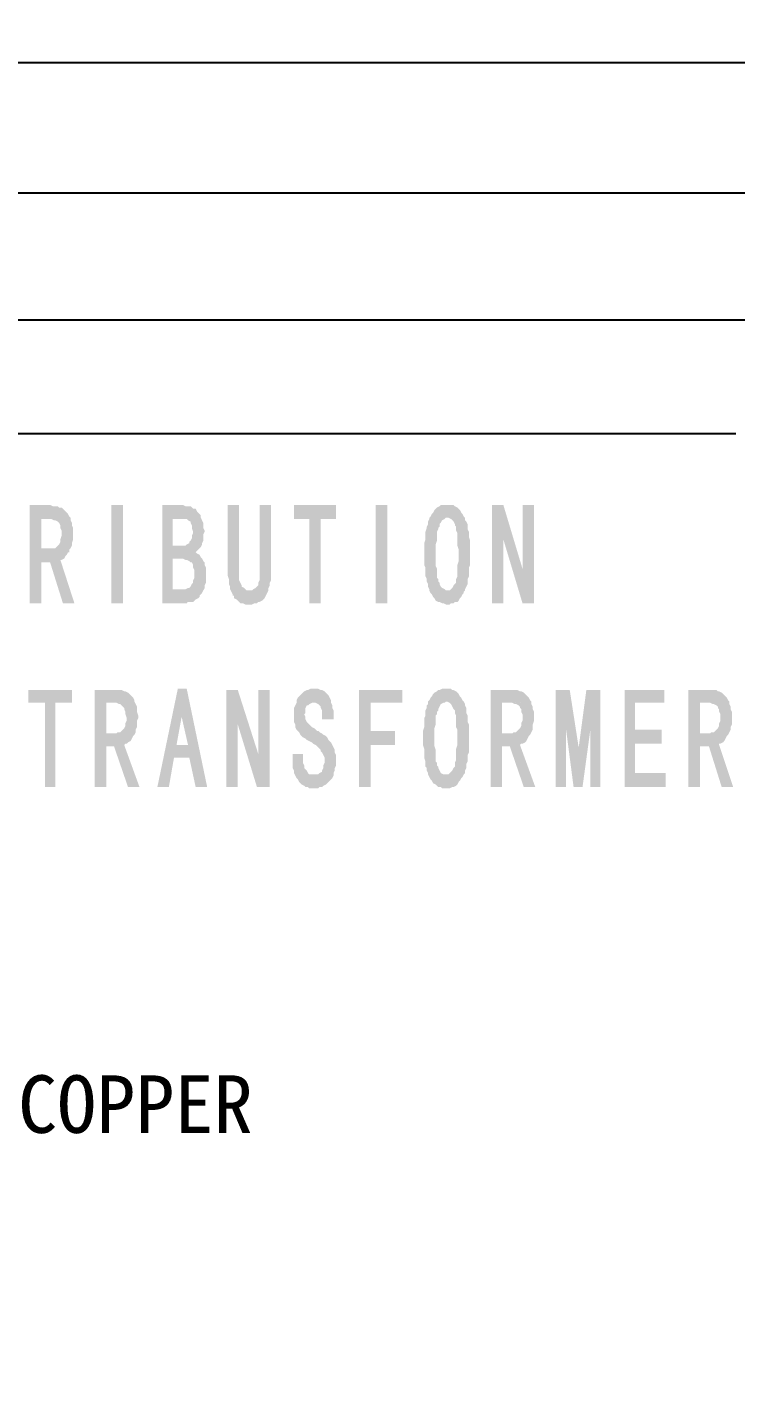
# Model space of a CAD drawing. Header units: millimetres. Extents: x 104637 to 116395, y -154925 to -148478.
# Drawn here: x 116323.3 to 116354.5, y -153448.2 to -153388.4 of the extents above; entities that cross this region are included whole.
import ezdxf

# ---------------------------------------------------------------- set-up
doc = ezdxf.new("R2010")
doc.units = ezdxf.units.MM
doc.header["$LTSCALE"] = 13
for name, color, linetype in [('1', 4, 'Continuous'), ('2', 3, 'Continuous'), ('PDF_Geometry', 7, 'Continuous')]:
    doc.layers.add(name, color=color, linetype=linetype)
doc.layers.add('标注、文本', color=3, linetype='Continuous', lineweight=25)
doc.styles.add('PDF FangSong', font='simfang.ttf')
doc.styles.get("Standard").update_dxf_attribs({"font": 'gbenor.shx', "bigfont": 'gbcbig.shx'})
doc.dimstyles.new('1-15', dxfattribs={"dimscale": 20, "dimtxt": 3.5, "dimasz": 2, "dimexe": 1.5, "dimexo": 0.5, "dimgap": 0.5, "dimtad": 1, "dimtoh": 1, "dimdec": 1, "dimdsep": 46, "dimtxsty": 'Standard', "dimcen": 2.5, "dimclrd": 3, "dimclre": 3, "dimclrt": 3, "dimadec": 0, "dimazin": 2, "dimtfac": 1, "dimtdec": 1, "dimtmove": 0, "dimatfit": 2, "dimfxl": 1, "dimarcsym": 0})
doc.dimstyles.new('ISO-25', dxfattribs={"dimtxt": 2.5, "dimasz": 2.5, "dimexe": 1.25, "dimexo": 0.625, "dimtad": 1, "dimtxsty": 'Standard', "dimcen": 2.5, "dimadec": 0, "dimazin": 0, "dimtfac": 1, "dimtmove": 0, "dimatfit": 3, "dimfxl": 1, "dimarcsym": 0})

# ---------------------------------------------------------------- blocks, each defined once
blk = doc.blocks.new('*D89')
at = {"layer": '1', "color": 3, "lineweight": -2}
for p, q in [((107931.11, -150500.663), (107931.11, -150616.731)), ((107957.11, -150500.663), (107957.11, -150616.731)), ((107893.61, -150594.231), (107856.11, -150594.231)), ((107931.11, -150594.231), (107957.11, -150594.231)), ((107994.61, -150594.231), (108099.897, -150594.231))]:
    blk.add_line(p, q, dxfattribs=at)
at = {"layer": '1', "color": 3, "lineweight": 30}
for points in [[(107893.61, -150587.981), (107893.61, -150600.481), (107931.11, -150594.231)], [(107994.61, -150587.981), (107994.61, -150600.481), (107957.11, -150594.231)]]:
    blk.add_solid(points, dxfattribs=at)
at = {"layer": '2', "color": 0, "linetype": 'Continuous', "lineweight": -2}
for p, q in [((116221.472, -153403.103), (116221.472, -153394.472)), ((116361.44, -153403.103), (116361.44, -153394.472)), ((116223.972, -153395.722), (116358.94, -153395.722))]:
    blk.add_line(p, q, dxfattribs=at)
at = {"layer": '2', "color": 0, "linetype": 'Continuous', "lineweight": 30}
for points in [[(116223.972, -153395.305), (116223.972, -153396.138), (116221.472, -153395.722)], [(116358.94, -153395.305), (116358.94, -153396.138), (116361.44, -153395.722)]]:
    blk.add_solid(points, dxfattribs=at)
at = {"layer": 'Defpoints', "color": 0, "lineweight": 30}
for p in [(107931.11, -150500.663), (107957.11, -150500.663), (107957.11, -150594.231)]:
    blk.add_point(p, dxfattribs=at)
at = {"layer": 'Defpoints', "color": 0, "linetype": 'Continuous', "lineweight": 30}
for p in [(116361.44, -153395.722), (116221.472, -153403.728), (116361.44, -153403.728)]:
    blk.add_point(p, dxfattribs=at)
at = {"layer": '1', "color": 2, "insert": (108066.693, -150560.481), "char_height": 52.5, "attachment_point": 5}
blk.add_mtext('26', dxfattribs=at)
at = {"layer": '2', "color": 0, "linetype": 'Continuous', "insert": (116291.456, -153393.847), "char_height": 2.5, "attachment_point": 5}
blk.add_mtext('140', dxfattribs=at)
blk = doc.blocks.new('*D90')
at = {"layer": '1', "color": 3, "lineweight": -2}
for p, q in [((107871.003, -150363.114), (107871.003, -150325.614)), ((107808.183, -150400.614), (107893.503, -150400.614)), ((107871.003, -150400.614), (107871.003, -150466.971)), ((107912.182, -150466.971), (107848.503, -150466.971)), ((107871.003, -150504.471), (107871.003, -150541.971)), ((107871.003, -150541.971), (107810.59, -150541.971))]:
    blk.add_line(p, q, dxfattribs=at)
at = {"layer": '1', "color": 3, "lineweight": 30}
for points in [[(107864.753, -150363.114), (107877.253, -150363.114), (107871.003, -150400.614)], [(107864.753, -150504.471), (107877.253, -150504.471), (107871.003, -150466.971)]]:
    blk.add_solid(points, dxfattribs=at)
at = {"layer": '2', "color": 0, "linetype": 'Continuous', "lineweight": -2}
for p, q in [((116216.473, -153400.687), (116216.473, -153388.732)), ((116366.495, -153400.687), (116366.495, -153388.732)), ((116218.973, -153389.982), (116363.995, -153389.982))]:
    blk.add_line(p, q, dxfattribs=at)
at = {"layer": '2', "color": 0, "linetype": 'Continuous', "lineweight": 30}
for points in [[(116218.973, -153389.565), (116218.973, -153390.398), (116216.473, -153389.982)], [(116363.995, -153389.565), (116363.995, -153390.398), (116366.495, -153389.982)]]:
    blk.add_solid(points, dxfattribs=at)
at = {"layer": 'Defpoints', "color": 0, "lineweight": 30}
for p in [(107808.183, -150400.614), (107871.003, -150466.971), (107912.182, -150466.971)]:
    blk.add_point(p, dxfattribs=at)
at = {"layer": 'Defpoints', "color": 0, "linetype": 'Continuous', "lineweight": 30}
for p in [(116366.495, -153389.982), (116216.473, -153401.312), (116366.495, -153401.312)]:
    blk.add_point(p, dxfattribs=at)
at = {"layer": '1', "color": 2, "insert": (107837.047, -150508.221), "char_height": 52.5, "attachment_point": 5}
blk.add_mtext('66', dxfattribs=at)
at = {"layer": '2', "color": 0, "linetype": 'Continuous', "insert": (116291.484, -153388.107), "char_height": 2.5, "attachment_point": 5}
blk.add_mtext('150', dxfattribs=at)
blk = doc.blocks.new('*D93')
at = {"layer": '1', "color": 3, "lineweight": -2}
for p, q in [((107931.11, -150180.706), (107931.11, -150616.731)), ((107836.121, -150332.706), (107836.121, -150616.731)), ((107873.621, -150594.231), (107893.61, -150594.231))]:
    blk.add_line(p, q, dxfattribs=at)
at = {"layer": '1', "color": 3}
for points in [[(107873.621, -150587.981), (107873.621, -150600.481), (107836.121, -150594.231)], [(107893.61, -150587.981), (107893.61, -150600.481), (107931.11, -150594.231)]]:
    blk.add_solid(points, dxfattribs=at)
at = {"layer": 'Defpoints', "color": 0}
for p in [(107931.11, -150180.706), (107836.121, -150332.706), (107931.11, -150594.231)]:
    blk.add_point(p, dxfattribs=at)
at = {"layer": 'Defpoints', "color": 0, "lineweight": 30}
for p in [(116363.011, -153404.674), (116359.924, -153407.948)]:
    blk.add_point(p, dxfattribs=at)
at = {"layer": '标注、文本', "color": 3, "lineweight": -2}
for p, q in [((116364.383, -153403.219), (116375.501, -153391.427)), ((116375.501, -153391.427), (116384.384, -153391.427)), ((116359.924, -153407.948), (116363.011, -153404.674)), ((116358.552, -153409.404), (116357.18, -153410.859))]:
    blk.add_line(p, q, dxfattribs=at)
at = {"layer": '标注、文本', "color": 3, "lineweight": 30}
for points in [[(116364.141, -153402.99), (116364.626, -153403.448), (116363.011, -153404.674)], [(116358.31, -153409.175), (116358.795, -153409.632), (116359.924, -153407.948)]]:
    blk.add_solid(points, dxfattribs=at)
at = {"layer": '1', "color": 2, "insert": (107883.616, -150560.481), "char_height": 52.5, "attachment_point": 5}
blk.add_mtext('95', dxfattribs=at)
at = {"layer": '标注、文本', "color": 3, "insert": (116380.443, -153389.227), "char_height": 2.4, "attachment_point": 5}
blk.add_mtext('4-∅4.5', dxfattribs=at)

msp = doc.modelspace()

# ---------------------------------------------------------------- hatches: boundary and pattern name
at = {"layer": '2', "linetype": 'Continuous', "transparency": 33554559}
for points in [[(116324.313, -153409.457), (116323.415, -153409.457), (116323.415, -153413.782), (116323.92, -153413.782), (116323.92, -153411.984), (116324.313, -153411.984), (116324.763, -153411.872), (116324.819, -153411.872), (116324.931, -153411.816), (116324.987, -153411.703), (116325.043, -153411.647), (116325.1, -153411.535), (116325.156, -153411.535), (116325.156, -153411.423), (116323.92, -153411.366), (116323.92, -153410.075), (116324.257, -153410.075), (116325.212, -153410.018), (116325.156, -153409.962), (116325.1, -153409.85), (116325.043, -153409.794), (116324.987, -153409.738), (116324.931, -153409.681), (116324.875, -153409.625), (116324.819, -153409.569), (116324.706, -153409.569), (116324.65, -153409.513), (116324.538, -153409.513), (116324.426, -153409.513)], [(116327.515, -153413.781), (116327.009, -153413.781), (116327.009, -153409.457), (116327.515, -153409.457)], [(116330.155, -153409.457), (116329.256, -153409.457), (116329.256, -153413.782), (116330.155, -153413.782), (116330.211, -153413.782), (116330.323, -153413.782), (116330.379, -153413.725), (116330.492, -153413.725), (116330.604, -153413.725), (116330.66, -153413.669), (116330.716, -153413.613), (116330.829, -153413.557), (116330.885, -153413.501), (116330.885, -153413.445), (116330.941, -153413.388), (116330.997, -153413.332), (116331.053, -153413.22), (116329.705, -153413.164), (116329.705, -153411.816), (116330.155, -153411.816), (116330.997, -153411.816), (116330.941, -153411.76), (116330.885, -153411.647), (116330.772, -153411.591), (116330.716, -153411.535), (116330.66, -153411.535), (116330.716, -153411.535), (116330.772, -153411.479), (116330.829, -153411.423), (116330.941, -153411.31), (116329.705, -153411.254), (116329.705, -153410.075), (116330.211, -153410.075), (116330.941, -153410.018), (116330.941, -153409.906), (116330.885, -153409.85), (116330.829, -153409.794), (116330.772, -153409.738), (116330.716, -153409.625), (116330.604, -153409.625), (116330.548, -153409.569), (116330.492, -153409.513), (116330.379, -153409.513), (116330.267, -153409.513)], [(116332.626, -153409.457), (116332.121, -153409.457), (116332.121, -153412.49), (116332.121, -153412.546), (116332.177, -153412.714), (116332.177, -153412.827), (116332.177, -153412.939), (116332.233, -153413.051), (116332.233, -153413.164), (116332.289, -153413.276), (116332.345, -153413.388), (116332.345, -153413.445), (116332.401, -153413.445), (116332.401, -153413.557), (116332.514, -153413.613), (116332.57, -153413.669), (116332.626, -153413.725), (116332.682, -153413.782), (116332.795, -153413.782), (116332.907, -153413.838), (116332.963, -153413.838), (116333.075, -153413.838), (116333.188, -153413.838), (116333.3, -153413.782), (116333.412, -153413.782), (116333.469, -153413.725), (116333.525, -153413.725), (116333.637, -153413.669), (116333.693, -153413.613), (116333.749, -153413.557), (116333.806, -153413.445), (116333.862, -153413.332), (116333.918, -153413.22), (116333.075, -153413.22), (116332.963, -153413.22), (116332.907, -153413.164), (116332.851, -153413.108), (116332.738, -153413.051), (116332.738, -153412.995), (116332.682, -153412.883), (116332.626, -153412.771), (116332.626, -153412.658), (116332.626, -153412.49)], [(116334.03, -153409.457), (116333.525, -153409.457), (116333.525, -153412.49), (116333.525, -153412.658), (116333.525, -153412.771), (116333.469, -153412.883), (116333.469, -153412.995), (116333.412, -153413.051), (116333.356, -153413.108), (116333.244, -153413.164), (116333.188, -153413.22), (116333.075, -153413.22), (116333.918, -153413.22), (116333.918, -153413.108), (116333.974, -153412.995), (116333.974, -153412.883), (116334.03, -153412.771), (116334.03, -153412.602), (116334.03, -153412.49)], [(116336.895, -153409.457), (116335.041, -153409.457), (116335.041, -153410.075), (116335.715, -153410.075), (116335.715, -153413.782), (116336.221, -153413.782), (116336.221, -153410.075), (116336.895, -153410.075)], [(116339.141, -153413.781), (116338.636, -153413.781), (116338.636, -153409.457), (116339.141, -153409.457)], [(116341.781, -153409.457), (116341.669, -153409.457), (116341.613, -153409.457), (116341.5, -153409.457), (116341.444, -153409.513), (116341.332, -153409.569), (116341.276, -153409.625), (116341.219, -153409.681), (116341.163, -153409.794), (116341.107, -153409.85), (116341.051, -153409.962), (116340.995, -153410.018), (116341.781, -153410.018), (116341.837, -153410.018), (116341.95, -153410.075), (116342.006, -153410.131), (116342.062, -153410.187), (116342.118, -153410.299), (116342.118, -153410.355), (116342.174, -153410.412), (116342.174, -153410.524), (116342.174, -153410.58), (116342.23, -153410.692), (116342.23, -153410.805), (116342.23, -153410.973), (116342.23, -153411.086), (116342.23, -153411.254), (116342.287, -153411.423), (116342.287, -153411.591), (116342.287, -153411.76), (116342.287, -153411.928), (116342.23, -153412.097), (116342.23, -153412.265), (116342.23, -153412.377), (116342.23, -153412.49), (116342.23, -153412.602), (116342.174, -153412.714), (116342.174, -153412.771), (116342.174, -153412.883), (116342.118, -153412.939), (116342.062, -153412.995), (116342.006, -153413.108), (116341.95, -153413.164), (116341.893, -153413.22), (116341.781, -153413.22), (116342.511, -153413.276), (116342.567, -153413.22), (116342.567, -153413.164), (116342.624, -153413.051), (116342.68, -153412.939), (116342.68, -153412.827), (116342.68, -153412.714), (116342.736, -153412.602), (116342.736, -153412.49), (116342.736, -153412.377), (116342.736, -153412.209), (116342.792, -153412.097), (116342.792, -153411.928), (116342.792, -153411.76), (116342.792, -153411.591), (116342.792, -153411.479), (116342.792, -153411.31), (116342.792, -153411.142), (116342.792, -153411.029), (116342.736, -153410.861), (116342.736, -153410.749), (116342.736, -153410.636), (116342.68, -153410.524), (116342.68, -153410.412), (116342.68, -153410.299), (116342.624, -153410.187), (116342.567, -153410.131), (116342.567, -153410.018), (116342.511, -153409.962), (116342.455, -153409.85), (116342.399, -153409.794), (116342.343, -153409.681), (116342.287, -153409.625), (116342.23, -153409.569), (116342.118, -153409.513), (116342.062, -153409.457), (116341.95, -153409.457), (116341.893, -153409.457)], [(116344.252, -153409.457), (116343.747, -153409.457), (116343.747, -153413.781), (116344.252, -153413.781), (116344.252, -153410.973)], [(116344.252, -153409.457), (116344.252, -153410.973), (116345.095, -153413.781), (116345.095, -153412.265)], [(116345.601, -153409.457), (116345.095, -153409.457), (116345.095, -153412.265), (116345.095, -153413.781), (116345.601, -153413.781)], [(116325.212, -153410.018), (116324.257, -153410.075), (116324.313, -153410.075), (116324.37, -153410.075), (116324.482, -153410.131), (116324.538, -153410.131), (116324.65, -153410.187), (116324.707, -153410.243), (116324.763, -153410.355), (116324.763, -153410.468), (116324.819, -153410.58), (116324.819, -153410.749), (116324.819, -153410.805), (116324.763, -153410.973), (116324.763, -153411.086), (116324.707, -153411.198), (116324.65, -153411.254), (116324.594, -153411.31), (116324.538, -153411.366), (116324.426, -153411.366), (116324.37, -153411.366), (116323.92, -153411.366), (116325.156, -153411.423), (116325.212, -153411.366), (116325.268, -153411.254), (116325.268, -153411.142), (116325.324, -153410.973), (116325.324, -153410.861), (116325.324, -153410.749), (116325.324, -153410.636), (116325.324, -153410.468), (116325.268, -153410.355), (116325.268, -153410.243), (116325.212, -153410.131)], [(116330.941, -153410.018), (116330.211, -153410.075), (116330.323, -153410.075), (116330.379, -153410.131), (116330.492, -153410.187), (116330.492, -153410.243), (116330.548, -153410.355), (116330.548, -153410.468), (116330.604, -153410.636), (116330.604, -153410.692), (116330.548, -153410.805), (116330.548, -153410.917), (116330.492, -153411.029), (116330.435, -153411.086), (116330.435, -153411.142), (116330.323, -153411.198), (116330.267, -153411.254), (116330.155, -153411.254), (116329.705, -153411.254), (116330.941, -153411.31), (116330.997, -153411.198), (116330.997, -153411.142), (116331.053, -153411.029), (116331.053, -153410.917), (116331.053, -153410.749), (116331.109, -153410.636), (116331.109, -153410.58), (116331.053, -153410.468), (116331.053, -153410.355), (116331.053, -153410.243), (116330.997, -153410.131)], [(116340.995, -153410.018), (116340.995, -153410.075), (116340.939, -153410.187), (116340.939, -153410.299), (116340.882, -153410.412), (116340.882, -153410.468), (116340.826, -153410.636), (116340.826, -153410.749), (116340.826, -153410.861), (116340.826, -153410.973), (116340.77, -153411.142), (116340.77, -153411.31), (116340.77, -153411.479), (116340.77, -153411.591), (116340.77, -153411.647), (116340.77, -153411.76), (116340.77, -153411.928), (116340.77, -153412.097), (116340.826, -153412.209), (116340.826, -153412.377), (116340.826, -153412.49), (116340.826, -153412.602), (116340.882, -153412.714), (116340.882, -153412.827), (116340.939, -153412.939), (116340.939, -153413.051), (116340.995, -153413.164), (116340.995, -153413.22), (116341.051, -153413.332), (116341.107, -153413.388), (116341.163, -153413.501), (116341.219, -153413.557), (116341.276, -153413.669), (116341.388, -153413.725), (116341.444, -153413.725), (116341.556, -153413.782), (116341.613, -153413.782), (116341.725, -153413.838), (116341.781, -153413.838), (116341.893, -153413.838), (116341.95, -153413.782), (116342.062, -153413.782), (116342.118, -153413.725), (116342.23, -153413.725), (116342.287, -153413.669), (116342.343, -153413.557), (116342.399, -153413.501), (116342.455, -153413.388), (116342.511, -153413.332), (116342.511, -153413.276), (116341.781, -153413.22), (116341.725, -153413.22), (116341.669, -153413.164), (116341.556, -153413.108), (116341.5, -153413.051), (116341.444, -153412.939), (116341.444, -153412.883), (116341.388, -153412.827), (116341.388, -153412.714), (116341.332, -153412.658), (116341.332, -153412.546), (116341.332, -153412.377), (116341.332, -153412.265), (116341.276, -153412.153), (116341.276, -153411.984), (116341.276, -153411.816), (116341.276, -153411.591), (116341.276, -153411.479), (116341.276, -153411.31), (116341.276, -153411.198), (116341.332, -153411.029), (116341.332, -153410.861), (116341.332, -153410.749), (116341.332, -153410.636), (116341.388, -153410.524), (116341.388, -153410.468), (116341.444, -153410.412), (116341.444, -153410.299), (116341.5, -153410.243), (116341.556, -153410.131), (116341.669, -153410.075), (116341.725, -153410.018), (116341.781, -153410.018)], [(116324.763, -153411.872), (116324.313, -153411.984), (116324.875, -153413.781), (116325.381, -153413.781)], [(116330.997, -153411.816), (116330.155, -153411.816), (116330.267, -153411.872), (116330.323, -153411.872), (116330.436, -153411.928), (116330.492, -153411.984), (116330.548, -153411.984), (116330.604, -153412.097), (116330.604, -153412.209), (116330.66, -153412.321), (116330.66, -153412.49), (116330.66, -153412.658), (116330.604, -153412.771), (116330.604, -153412.883), (116330.548, -153412.939), (116330.492, -153413.051), (116330.436, -153413.108), (116330.379, -153413.108), (116330.267, -153413.164), (116330.155, -153413.164), (116330.099, -153413.164), (116329.705, -153413.164), (116331.053, -153413.22), (116331.11, -153413.108), (116331.11, -153412.995), (116331.166, -153412.883), (116331.166, -153412.771), (116331.166, -153412.602), (116331.166, -153412.49), (116331.166, -153412.377), (116331.166, -153412.209), (116331.11, -153412.097), (116331.11, -153411.984), (116331.053, -153411.928)], [(116325.268, -153417.601), (116323.358, -153417.601), (116323.358, -153418.162), (116324.089, -153418.162), (116324.089, -153421.869), (116324.538, -153421.869), (116324.538, -153418.162), (116325.268, -153418.162)], [(116327.178, -153417.601), (116326.279, -153417.601), (116326.279, -153421.869), (116326.785, -153421.869), (116326.785, -153420.072), (116327.122, -153420.072), (116327.571, -153420.016), (116327.627, -153419.96), (116327.683, -153419.96), (116327.74, -153419.904), (116327.852, -153419.847), (116327.908, -153419.735), (116327.964, -153419.623), (116328.02, -153419.567), (116326.785, -153419.51), (116326.785, -153418.162), (116327.122, -153418.162), (116328.02, -153418.106), (116328.02, -153418.05), (116327.964, -153417.938), (116327.908, -153417.882), (116327.852, -153417.825), (116327.796, -153417.769), (116327.74, -153417.713), (116327.627, -153417.657), (116327.571, -153417.657), (116327.459, -153417.601), (116327.403, -153417.601), (116327.29, -153417.601)], [(116330.323, -153417.545), (116329.93, -153417.545), (116329.031, -153421.869), (116329.537, -153421.869), (116329.762, -153420.578), (116330.436, -153420.578), (116329.874, -153420.016), (116330.099, -153418.78)], [(116330.323, -153417.545), (116330.099, -153418.78), (116330.379, -153420.016), (116329.874, -153420.016), (116330.436, -153420.578), (116330.716, -153421.869), (116331.222, -153421.869)], [(116332.57, -153417.601), (116332.064, -153417.601), (116332.064, -153421.869), (116332.57, -153421.869), (116332.57, -153419.117)], [(116332.57, -153417.601), (116332.57, -153419.117), (116333.412, -153421.869), (116333.469, -153420.409)], [(116333.974, -153417.601), (116333.469, -153417.601), (116333.469, -153420.409), (116333.412, -153421.869), (116333.974, -153421.869)], [(116335.94, -153417.545), (116335.828, -153417.545), (116335.771, -153417.545), (116335.659, -153417.601), (116335.603, -153417.601), (116335.491, -153417.657), (116335.434, -153417.713), (116335.378, -153417.769), (116335.266, -153417.882), (116335.21, -153417.938), (116335.154, -153418.05), (116335.154, -153418.163), (116335.94, -153418.163), (116335.996, -153418.163), (116336.108, -153418.219), (116336.165, -153418.275), (116336.221, -153418.331), (116336.221, -153418.387), (116336.277, -153418.499), (116336.277, -153418.612), (116336.277, -153418.724), (116336.277, -153418.893), (116336.782, -153418.893), (116336.782, -153418.837), (116336.782, -153418.724), (116336.782, -153418.612), (116336.782, -153418.499), (116336.726, -153418.387), (116336.726, -153418.275), (116336.67, -153418.163), (116336.67, -153418.05), (116336.614, -153417.938), (116336.558, -153417.825), (116336.502, -153417.769), (116336.445, -153417.713), (116336.389, -153417.657), (116336.277, -153417.601), (116336.221, -153417.601), (116336.108, -153417.545), (116335.996, -153417.545)], [(116339.815, -153417.601), (116337.906, -153417.601), (116337.906, -153421.869), (116338.411, -153421.869), (116338.411, -153420.016), (116339.478, -153420.016), (116339.478, -153419.398), (116338.411, -153419.398), (116338.411, -153418.162), (116339.815, -153418.162)], [(116341.725, -153417.545), (116341.613, -153417.545), (116341.557, -153417.545), (116341.444, -153417.601), (116341.388, -153417.601), (116341.332, -153417.657), (116341.22, -153417.713), (116341.163, -153417.769), (116341.107, -153417.882), (116341.051, -153417.938), (116340.995, -153418.05), (116340.939, -153418.106), (116341.725, -153418.106), (116341.781, -153418.106), (116341.893, -153418.163), (116341.95, -153418.219), (116342.006, -153418.331), (116342.062, -153418.443), (116342.118, -153418.499), (116342.118, -153418.612), (116342.174, -153418.724), (116342.174, -153418.837), (116342.174, -153418.949), (116342.174, -153419.061), (116342.174, -153419.23), (116342.23, -153419.342), (116342.23, -153419.511), (116342.23, -153419.735), (116342.23, -153419.848), (116342.23, -153420.016), (116342.174, -153420.185), (116342.174, -153420.353), (116342.174, -153420.465), (116342.174, -153420.578), (116342.174, -153420.69), (116342.118, -153420.802), (116342.118, -153420.915), (116342.118, -153420.971), (116342.062, -153421.027), (116342.006, -153421.139), (116341.95, -153421.195), (116341.893, -153421.252), (116341.837, -153421.308), (116341.725, -153421.308), (116342.455, -153421.42), (116342.511, -153421.308), (116342.567, -153421.252), (116342.567, -153421.139), (116342.624, -153421.027), (116342.624, -153420.971), (116342.624, -153420.858), (116342.68, -153420.746), (116342.68, -153420.578), (116342.68, -153420.465), (116342.736, -153420.353), (116342.736, -153420.185), (116342.736, -153420.016), (116342.736, -153419.904), (116342.736, -153419.735), (116342.736, -153419.567), (116342.736, -153419.398), (116342.736, -153419.286), (116342.736, -153419.117), (116342.68, -153419.005), (116342.68, -153418.837), (116342.68, -153418.724), (116342.624, -153418.612), (116342.624, -153418.499), (116342.624, -153418.387), (116342.567, -153418.275), (116342.567, -153418.219), (116342.511, -153418.106), (116342.455, -153418.05), (116342.399, -153417.938), (116342.343, -153417.882), (116342.287, -153417.769), (116342.23, -153417.713), (116342.174, -153417.657), (116342.062, -153417.601), (116342.006, -153417.601), (116341.95, -153417.545), (116341.837, -153417.545)], [(116344.589, -153417.601), (116343.691, -153417.601), (116343.691, -153421.869), (116344.196, -153421.869), (116344.196, -153420.072), (116344.533, -153420.072), (116344.983, -153420.016), (116345.039, -153419.96), (116345.095, -153419.96), (116345.207, -153419.904), (116345.264, -153419.847), (116345.32, -153419.735), (116345.376, -153419.623), (116345.432, -153419.567), (116344.196, -153419.51), (116344.196, -153418.162), (116344.533, -153418.162), (116345.488, -153418.106), (116345.432, -153418.05), (116345.376, -153417.938), (116345.32, -153417.882), (116345.264, -153417.825), (116345.207, -153417.769), (116345.151, -153417.713), (116345.039, -153417.657), (116344.983, -153417.657), (116344.87, -153417.601), (116344.814, -153417.601), (116344.702, -153417.601)], [(116347.173, -153417.601), (116346.555, -153417.601), (116346.555, -153421.869), (116347.005, -153421.869), (116347.005, -153419.286)], [(116347.173, -153417.601), (116347.005, -153419.286), (116347.342, -153421.869), (116347.566, -153420.128)], [(116348.521, -153417.601), (116347.903, -153417.601), (116347.566, -153420.128), (116347.342, -153421.869), (116347.735, -153421.869), (116348.072, -153419.398)], [(116348.521, -153417.601), (116348.072, -153419.398), (116348.072, -153421.869), (116348.521, -153421.869)], [(116351.329, -153417.601), (116349.588, -153417.601), (116349.588, -153421.869), (116351.386, -153421.869), (116351.386, -153421.252), (116350.038, -153421.252), (116350.038, -153419.96), (116351.217, -153419.96), (116351.217, -153419.342), (116350.038, -153419.342), (116350.038, -153418.162), (116351.329, -153418.162)], [(116353.295, -153417.601), (116352.397, -153417.601), (116352.397, -153421.869), (116352.902, -153421.869), (116352.902, -153420.072), (116353.295, -153420.072), (116353.745, -153420.016), (116353.745, -153419.96), (116353.801, -153419.96), (116353.913, -153419.904), (116353.969, -153419.847), (116354.026, -153419.735), (116354.082, -153419.623), (116354.138, -153419.567), (116352.902, -153419.51), (116352.902, -153418.162), (116353.239, -153418.162), (116354.194, -153418.106), (116354.138, -153418.05), (116354.082, -153417.938), (116354.026, -153417.882), (116353.969, -153417.825), (116353.913, -153417.769), (116353.857, -153417.713), (116353.745, -153417.657), (116353.689, -153417.657), (116353.632, -153417.601), (116353.52, -153417.601), (116353.408, -153417.601)], [(116328.02, -153418.106), (116327.122, -153418.163), (116327.234, -153418.163), (116327.346, -153418.219), (116327.402, -153418.219), (116327.459, -153418.275), (116327.515, -153418.331), (116327.571, -153418.387), (116327.571, -153418.443), (116327.627, -153418.556), (116327.627, -153418.668), (116327.683, -153418.837), (116327.683, -153418.949), (116327.627, -153419.061), (116327.627, -153419.174), (116327.571, -153419.286), (116327.515, -153419.342), (116327.459, -153419.398), (116327.402, -153419.454), (116327.29, -153419.454), (116327.234, -153419.511), (116326.785, -153419.511), (116328.02, -153419.567), (116328.077, -153419.454), (116328.077, -153419.342), (116328.133, -153419.23), (116328.133, -153419.117), (116328.133, -153418.949), (116328.189, -153418.837), (116328.189, -153418.724), (116328.133, -153418.556), (116328.133, -153418.443), (116328.133, -153418.331), (116328.077, -153418.219)], [(116335.153, -153418.163), (116335.097, -153418.275), (116335.041, -153418.387), (116335.041, -153418.5), (116335.041, -153418.612), (116335.041, -153418.724), (116335.041, -153418.893), (116335.041, -153419.005), (116335.097, -153419.117), (116335.097, -153419.23), (116335.153, -153419.342), (116335.21, -153419.398), (116335.266, -153419.454), (116335.322, -153419.567), (116335.378, -153419.623), (116335.434, -153419.679), (116335.547, -153419.735), (116335.603, -153419.791), (116335.715, -153419.848), (116335.827, -153419.904), (116335.884, -153419.96), (116335.996, -153420.016), (116336.052, -153420.072), (116336.108, -153420.128), (116336.221, -153420.241), (116336.221, -153420.297), (116336.277, -153420.353), (116336.333, -153420.465), (116336.389, -153420.578), (116336.389, -153420.69), (116336.389, -153420.802), (116336.333, -153420.915), (116336.333, -153421.027), (116336.277, -153421.139), (116336.277, -153421.196), (116336.164, -153421.252), (116336.108, -153421.308), (116335.996, -153421.308), (116335.94, -153421.308), (116336.782, -153421.364), (116336.782, -153421.252), (116336.838, -153421.139), (116336.838, -153421.027), (116336.895, -153420.915), (116336.895, -153420.746), (116336.895, -153420.634), (116336.895, -153420.578), (116336.895, -153420.465), (116336.838, -153420.353), (116336.838, -153420.241), (116336.782, -153420.128), (116336.726, -153420.016), (116336.67, -153419.904), (116336.614, -153419.848), (116336.558, -153419.791), (116336.501, -153419.679), (116336.445, -153419.623), (116336.333, -153419.567), (116336.277, -153419.511), (116336.164, -153419.454), (116336.108, -153419.398), (116336.052, -153419.398), (116335.94, -153419.286), (116335.827, -153419.23), (116335.771, -153419.174), (116335.715, -153419.117), (116335.659, -153419.061), (116335.603, -153419.005), (116335.547, -153418.893), (116335.547, -153418.78), (116335.49, -153418.668), (116335.547, -153418.612), (116335.547, -153418.5), (116335.547, -153418.387), (116335.603, -153418.275), (116335.659, -153418.275), (116335.715, -153418.219), (116335.827, -153418.163), (116335.94, -153418.163)], [(116340.939, -153418.106), (116340.939, -153418.219), (116340.883, -153418.275), (116340.883, -153418.387), (116340.826, -153418.5), (116340.826, -153418.612), (116340.826, -153418.724), (116340.77, -153418.837), (116340.77, -153418.949), (116340.77, -153419.117), (116340.77, -153419.23), (116340.714, -153419.398), (116340.714, -153419.567), (116340.714, -153419.735), (116340.714, -153419.904), (116340.714, -153420.016), (116340.77, -153420.185), (116340.77, -153420.353), (116340.77, -153420.465), (116340.77, -153420.578), (116340.826, -153420.746), (116340.826, -153420.859), (116340.826, -153420.971), (116340.883, -153421.027), (116340.883, -153421.139), (116340.939, -153421.252), (116340.939, -153421.308), (116340.995, -153421.42), (116341.051, -153421.533), (116341.107, -153421.589), (116341.163, -153421.701), (116341.276, -153421.757), (116341.332, -153421.813), (116341.388, -153421.87), (116341.5, -153421.87), (116341.557, -153421.926), (116341.669, -153421.926), (116341.725, -153421.926), (116341.837, -153421.926), (116341.894, -153421.926), (116342.006, -153421.87), (116342.062, -153421.87), (116342.174, -153421.813), (116342.231, -153421.757), (116342.287, -153421.645), (116342.343, -153421.589), (116342.399, -153421.476), (116342.455, -153421.42), (116341.725, -153421.308), (116341.669, -153421.308), (116341.613, -153421.308), (116341.5, -153421.252), (116341.444, -153421.139), (116341.388, -153421.027), (116341.388, -153420.971), (116341.332, -153420.915), (116341.332, -153420.802), (116341.276, -153420.746), (116341.276, -153420.634), (116341.276, -153420.522), (116341.276, -153420.353), (116341.276, -153420.241), (116341.22, -153420.072), (116341.22, -153419.904), (116341.22, -153419.735), (116341.22, -153419.623), (116341.22, -153419.454), (116341.22, -153419.286), (116341.276, -153419.117), (116341.276, -153419.005), (116341.276, -153418.837), (116341.276, -153418.724), (116341.332, -153418.668), (116341.332, -153418.556), (116341.388, -153418.5), (116341.388, -153418.443), (116341.444, -153418.331), (116341.5, -153418.219), (116341.613, -153418.163), (116341.669, -153418.163), (116341.725, -153418.106)], [(116345.488, -153418.106), (116344.533, -153418.163), (116344.646, -153418.163), (116344.758, -153418.219), (116344.814, -153418.219), (116344.926, -153418.275), (116344.983, -153418.331), (116344.983, -153418.387), (116345.039, -153418.443), (116345.039, -153418.556), (116345.095, -153418.668), (116345.095, -153418.837), (116345.095, -153418.949), (116345.039, -153419.061), (116345.039, -153419.174), (116344.983, -153419.286), (116344.926, -153419.342), (116344.87, -153419.398), (116344.814, -153419.454), (116344.702, -153419.454), (116344.646, -153419.511), (116344.196, -153419.511), (116345.432, -153419.567), (116345.488, -153419.454), (116345.544, -153419.342), (116345.544, -153419.23), (116345.544, -153419.117), (116345.6, -153418.949), (116345.6, -153418.837), (116345.6, -153418.724), (116345.6, -153418.556), (116345.544, -153418.443), (116345.544, -153418.331), (116345.488, -153418.219)], [(116354.194, -153418.106), (116353.239, -153418.163), (116353.352, -153418.163), (116353.464, -153418.219), (116353.52, -153418.219), (116353.632, -153418.275), (116353.689, -153418.331), (116353.689, -153418.387), (116353.745, -153418.443), (116353.745, -153418.556), (116353.801, -153418.668), (116353.801, -153418.837), (116353.801, -153418.949), (116353.745, -153419.061), (116353.745, -153419.174), (116353.689, -153419.286), (116353.632, -153419.342), (116353.576, -153419.398), (116353.52, -153419.454), (116353.408, -153419.454), (116353.352, -153419.511), (116352.902, -153419.511), (116354.138, -153419.567), (116354.194, -153419.454), (116354.25, -153419.342), (116354.25, -153419.23), (116354.306, -153419.117), (116354.306, -153418.949), (116354.306, -153418.837), (116354.306, -153418.724), (116354.306, -153418.556), (116354.25, -153418.443), (116354.25, -153418.331), (116354.194, -153418.219)], [(116327.571, -153420.016), (116327.122, -153420.072), (116327.739, -153421.869), (116328.245, -153421.869)], [(116344.983, -153420.016), (116344.533, -153420.072), (116345.151, -153421.869), (116345.657, -153421.869)], [(116353.745, -153420.016), (116353.295, -153420.072), (116353.857, -153421.869), (116354.363, -153421.869)], [(116335.434, -153420.409), (116334.985, -153420.409), (116334.985, -153420.634), (116334.985, -153420.802), (116334.985, -153420.915), (116334.985, -153421.027), (116335.041, -153421.139), (116335.041, -153421.252), (116335.097, -153421.364), (116335.154, -153421.476), (116335.21, -153421.532), (116335.266, -153421.645), (116335.322, -153421.701), (116335.378, -153421.757), (116335.491, -153421.813), (116335.547, -153421.869), (116335.659, -153421.869), (116335.715, -153421.926), (116335.828, -153421.926), (116335.94, -153421.926), (116335.996, -153421.926), (116336.108, -153421.926), (116336.165, -153421.869), (116336.277, -153421.869), (116336.333, -153421.813), (116336.445, -153421.757), (116336.502, -153421.701), (116336.558, -153421.645), (116336.614, -153421.589), (116336.67, -153421.532), (116336.726, -153421.476), (116336.782, -153421.364), (116335.94, -153421.308), (116335.884, -153421.308), (116335.828, -153421.308), (116335.715, -153421.308), (116335.659, -153421.252), (116335.603, -153421.139), (116335.547, -153421.083), (116335.491, -153421.027), (116335.491, -153420.915), (116335.434, -153420.802), (116335.434, -153420.634)]]:
    msp.add_hatch(color=256, dxfattribs=at).paths.add_polyline_path(points)

# ---------------------------------------------------------------- linework, layer by layer
at = {"layer": 'PDF_Geometry', "lineweight": 25}
for points in [[(116216.473, -153401.312), (116366.495, -153401.312), (116366.495, -153576.328), (116216.473, -153576.328), (116216.473, -153401.312)], [(116228.437, -153406.311), (116354.475, -153406.311)]]:
    msp.add_lwpolyline(points, dxfattribs=at)

# ---------------------------------------------------------------- texts
at = {"layer": '2', "linetype": 'Continuous', "insert": (116288.474, -153437.129), "char_height": 2.53409, "attachment_point": 7, "style": 'PDF FangSong'}
msp.add_mtext('{\\W0.9985;CONDUCTOR MATERIAL: COPPER}', dxfattribs=at)

# ---------------------------------------------------------------- dimensions: what is measured, and where the dimension line sits
at = {"layer": '2', "linetype": 'Continuous'}
for base, p1, p2, picture, middle in [((116366.495, -153389.982), (116216.473, -153401.312), (116366.495, -153401.312), '*D90', (116291.484, -153388.107)), ((116361.44, -153395.722), (116221.472, -153403.728), (116361.44, -153403.728), '*D89', (116291.456, -153393.847))]:
    dim = msp.add_linear_dim(base=base, p1=p1, p2=p2, dimstyle='ISO-25', override={"dimdec": 0}, dxfattribs=at)
    dim.commit()
    dim.dimension.update_dxf_attribs({"geometry": picture, "text_midpoint": middle})
at = {"layer": '标注、文本'}
dim = msp.add_diameter_dim_2p(p1=(116359.924, -153407.948), p2=(116363.011, -153404.674), text='4-<>', dimstyle='1-15', override={"dimtxt": 0.12, "dimasz": 0.1, "dimgap": 0.05}, dxfattribs=at)
dim.commit()
dim.dimension.update_dxf_attribs({"geometry": '*D93', "text_midpoint": (116380.443, -153391.427), "dimtype": 163})

doc.saveas('drawing.dxf')
